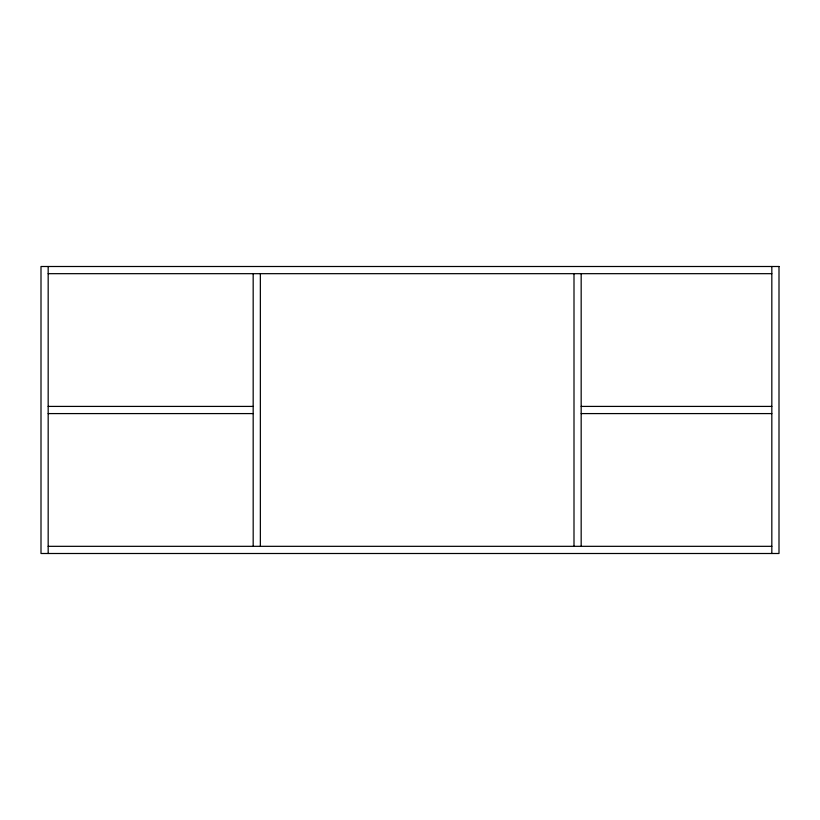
<?xml version="1.0" encoding="UTF-8"?>
<svg xmlns="http://www.w3.org/2000/svg" width="820" height="820" viewBox="0 0 820 820"><rect width="100%" height="100%" fill="white"/><g stroke="black" fill="none" stroke-linecap="round" stroke-linejoin="round"><path stroke-width="1.23" d="M48.175 273.675L771.825 273.675M48.175 406.412L253.175 406.412M581.175 406.412L771.825 406.412M48.175 413.587L253.175 413.587M581.175 413.587L771.825 413.587M48.175 546.325L771.825 546.325M771.825 266.5L771.825 553.5M581.175 273.675L581.175 546.325M574 273.675L574 546.325M260.35 273.675L260.35 546.325M253.175 273.675L253.175 546.325M48.175 266.5L48.175 553.5M779 266.5L41 266.5L41 553.5L779 553.5L779 266.5"/></g></svg>
